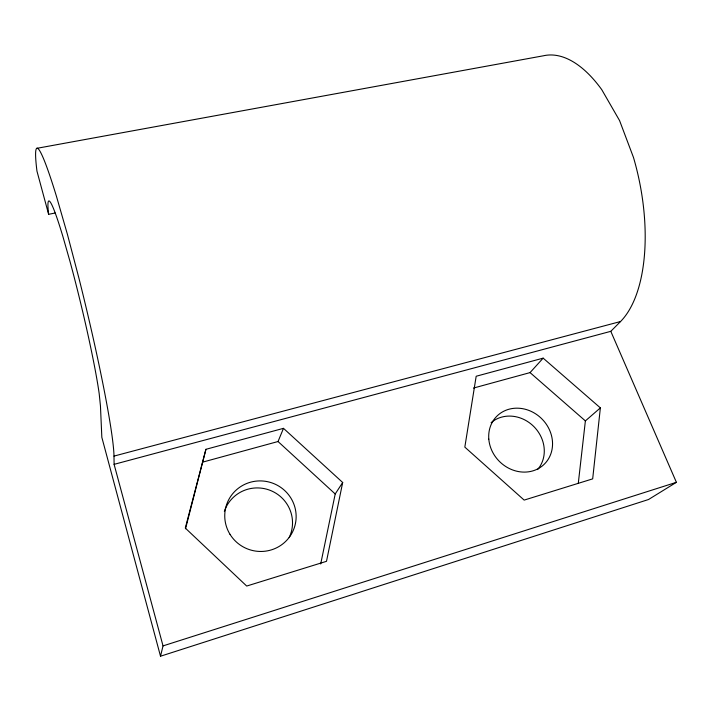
<?xml version="1.0" encoding="UTF-8"?>
<svg xmlns="http://www.w3.org/2000/svg" width="712" height="712" viewBox="0 0 712 712"><rect width="100%" height="100%" fill="white"/><g stroke="black" fill="none" stroke-linecap="round" stroke-linejoin="round"><path stroke-width="1.07" d="M600.367 407.887L592.678 478.873L524.157 500.1L464.829 447.127L476.177 376.248L543.158 358.145L600.367 407.887L585.38 420.908L578.278 483.404M342.686 482.496L326.497 561.323L246.699 586.047L185.298 528.064L205.928 449.308L283.492 428.339L342.686 482.496L335.21 493.977L320.694 563.975M185.529 528.758L205.928 449.308M36.802 148.336L543.478 55.776A141.252 67.649 78.2 0 1 601.782 89.703L619.573 120.577L633.466 157.405A141.252 67.649 78.2 0 1 620.553 321.521L610.798 331.329L676.4 482.318L648.525 499.512L160.511 656.224L163.03 645.891L114.098 464.349L113.991 456.098A161.864 10.573 76.5 0 0 78.934 278.205L67.409 234.328L56.506 196.485A161.864 10.573 76.5 0 0 36.962 171.138L48.63 214.312L55.162 213.004M202.991 462.043L278.036 441.52L283.492 428.339M473.48 388.067L530.066 372.599L543.158 358.145M163.03 645.891L676.4 482.318M114.098 464.349L610.798 331.329M113.991 456.098L620.553 321.521M530.066 372.599L585.38 420.908M278.036 441.52L335.21 493.977M160.511 656.224L101.834 437.319L100.454 405.982L99.208 393.807A108.669 7.067 76.5 0 0 69.927 261.206L62.852 236.366A108.669 7.067 76.5 0 0 48.541 213.671L48.63 214.312M491.111 422.661A33.099 29.601 45.7 0 1 533.929 426.648A33.099 29.601 45.7 0 1 537.587 469.573M224.342 511.376A35.03 34.585 19.1 0 1 270.533 490.497A35.03 34.585 19.1 0 1 289.188 537.56M488.806 439.117A33.74 30.055 45.3 0 0 538.842 468.318A33.74 30.055 45.3 0 0 534.231 412.978A33.74 30.055 45.3 0 0 488.806 439.117M230.012 534.329A35.769 35.217 20.2 0 0 291.831 533.315A35.769 35.217 20.2 0 0 259.488 480.912A35.769 35.217 20.2 0 0 230.012 534.329"/></g></svg>
